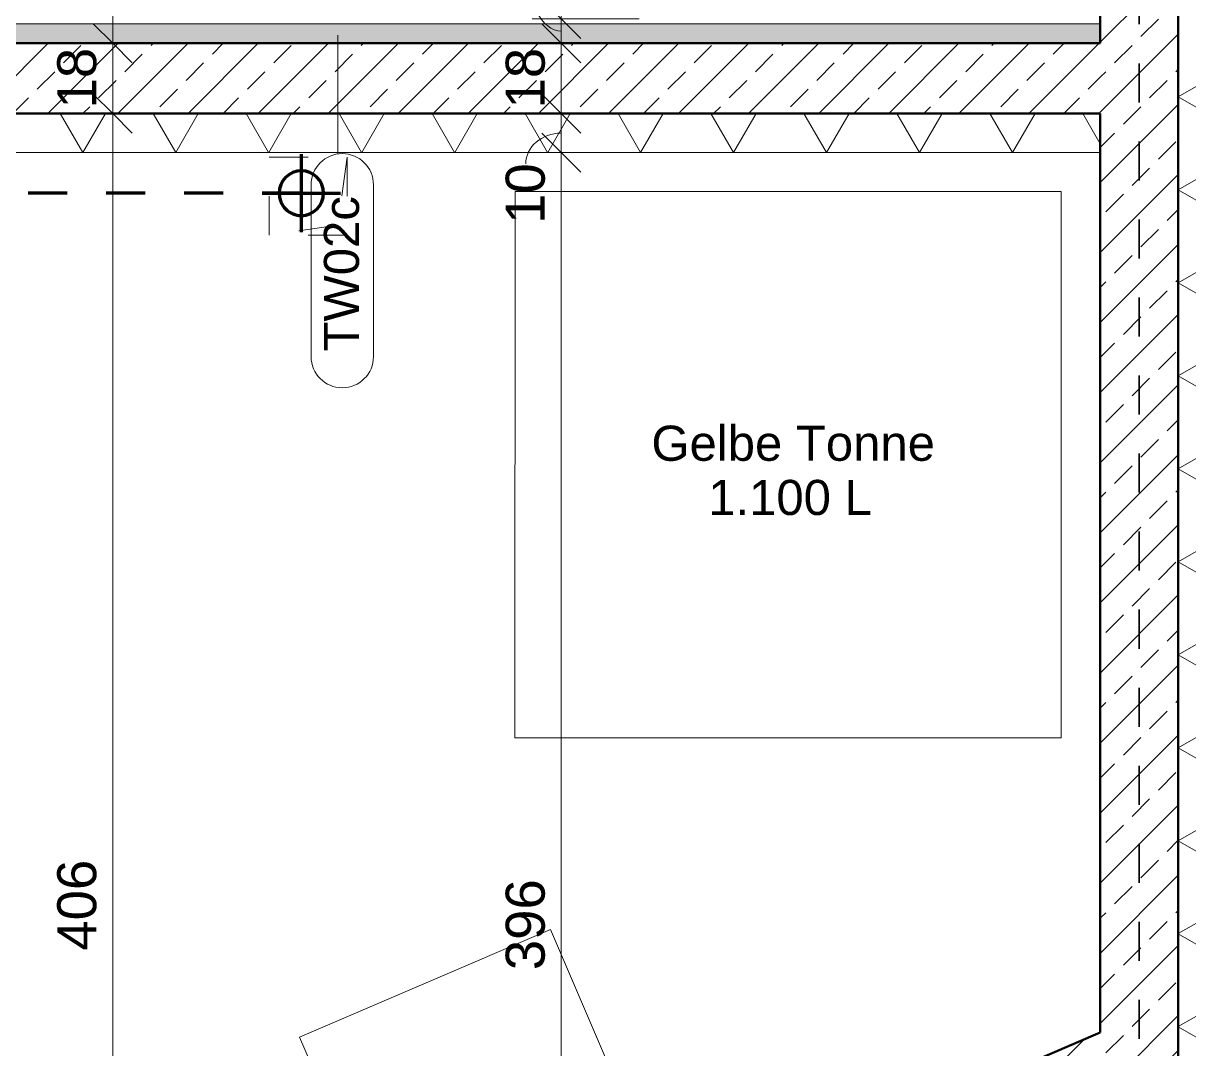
# Model space of a CAD drawing. Header units: metres. Extents: x -67.4 to -19.1, y 43.9 to 93.
# Drawn here: x -40.469 to -37.482, y 50.592 to 53.22 of the extents above; entities that cross this region are included whole.
import ezdxf

# ---------------------------------------------------------------- set-up
doc = ezdxf.new("R2010")
doc.units = ezdxf.units.M
for name, pattern in [('Strich Punkt', [0.015875, 0.00635, -0.004763, 0, -0.004763]), ('Strich Punkt Mittel', [0.015875, 0.00635, -0.004763, 0, -0.004763]), ('Verdeckt', [0.003, 0.002, -0.001])]:
    doc.linetypes.add(name, pattern=pattern)
for name, color, linetype, lineweight in [('A_2D', 7, 'Continuous', 13), ('A_Bemassung-50_', 4, 'Continuous', 9), ('A_Bemassung_', 4, 'Continuous', 9), ('A_Beschriftung_', 7, 'Continuous', 9), ('A_Durchbruch_Projektion', 8, 'Verdeckt', 5), ('A_Kanal_RW', 150, 'Strich Punkt', 100), ('A_Raeume_', 7, 'Continuous', 5), ('A_Raster_', 1, 'Continuous', 9), ('A_Sanitaer', 3, 'Continuous', 13), ('A_Waende', 7, 'Continuous', 13), ('P-PIPE', 3, 'Continuous', 5), ('P-PIPE-CNTR', 3, 'Continuous', 5), ('P-SANR-FIXT-IDEN_', 2, 'Continuous', 9)]:
    doc.layers.add(name, color=color, linetype=linetype, lineweight=lineweight)
doc.styles.add('Arial_2', font='arial.ttf', dxfattribs={"height": 0.09})
doc.styles.add('Arial_5', font='arial.ttf', dxfattribs={"height": 0.1})
doc.dimstyles.new('WGA-Bemaßung_1', dxfattribs={"dimscale": 0.3048, "dimtxt": 0.102026, "dimasz": 0.328084, "dimexe": 0.246063, "dimexo": 0.0625, "dimgap": 0.04101, "dimtad": 1, "dimdec": 1, "dimlfac": 100, "dimrnd": 0.5, "dimdsep": 46, "dimtxsty": 'Arial_5', "dimblk1": 'OBLIQUE', "dimblk2": 'OBLIQUE', "dimsah": 1, "dimcen": 0.09, "dimdle": 0.246063, "dimazin": 2, "dimtfac": 1, "dimtdec": 4, "dimtix": 1, "dimtmove": 1, "dimatfit": 3, "dimfxl": 0.656168, "dimfxlon": 1, "dimtvp": 1, "dimtolj": 1, "dimtzin": 0, "dimarcsym": 2})
doc.dimstyles.new('WGA-Bemaßung_4', dxfattribs={"dimscale": 0.3048, "dimtxt": 0.102026, "dimasz": 0.328084, "dimexe": 0.246063, "dimexo": 0.0625, "dimgap": 0.04101, "dimtad": 1, "dimdec": 1, "dimlfac": 100, "dimrnd": 0.5, "dimdsep": 46, "dimtxsty": 'Arial_5', "dimblk1": 'OBLIQUE', "dimblk2": 'OBLIQUE', "dimsah": 1, "dimcen": 0.09, "dimdle": 0.246063, "dimazin": 2, "dimtfac": 1, "dimtdec": 4, "dimtix": 1, "dimtmove": 0, "dimatfit": 3, "dimfxl": 0.656168, "dimfxlon": 1, "dimtvp": 1, "dimtolj": 1, "dimtzin": 0, "dimarcsym": 2})
pattern_1 = [(45, (0, 0), (-0.08980256, 0.08980256), []), (45, (0.0898, 0), (-0.08980256, 0.08980256), [0.0635, -0.03175])]

# ---------------------------------------------------------------- blocks, each defined once
blk = doc.blocks.new('Sani_Müllbehälter - 1100-V29-263_PP_00EG_BT2')
at = {"layer": 'A_Sanitaer'}
for p, q in [((1.4, 1.4), (0, 1.4)), ((0, 1.4), (0, 0)), ((1.4, 0), (1.4, 1.4)), ((0, 0), (1.4, 0))]:
    blk.add_line(p, q, dxfattribs=at)
blk = doc.blocks.new('Sani_Müllbehälter - 0240-V30-263_PP_00EG_BT2')
at = {"layer": 'A_Sanitaer'}
for p, q in [((0.7, 0.7), (0, 0.7)), ((0, 0.7), (0, 0)), ((0.7, 0), (0.7, 0.7)), ((0, 0), (0.7, 0))]:
    blk.add_line(p, q, dxfattribs=at)
blk = doc.blocks.new('Symbol_Schatten_Verdeckt_unten - Bodendurchbruch_Schatten_Verdeckt_unten-V117-263_PP_00EG_BT2')
at = {"layer": 'A_Durchbruch_Projektion'}
for p, q in [((-0.1, -0.1), (-0.1, 0.1)), ((-0.1, 0.1), (0.1, 0.1)), ((-0.075, 0.075), (0.1, 0.1)), ((0.1, 0.1), (0.1, -0.1)), ((-0.1, -0.1), (-0.075, 0.075)), ((0.1, -0.1), (-0.1, -0.1))]:
    blk.add_line(p, q, dxfattribs=at)
blk = doc.blocks.new('BS_Wand_Lollipop - links_unten-2026911-263_PP_00EG_BT2')
at = {"layer": 'A_Beschriftung_'}
for p, q in [((-0.00467, 0.001367), (-0.01347, 0.001367)), ((-0.003087, 0), (0.003, 0)), ((-0.00467, -0.001833), (-0.01347, -0.001833))]:
    blk.add_line(p, q, dxfattribs=at)
for centre, start, end in [((-0.01347, -0.000233), 90, 270), ((-0.00467, -0.000233), 270, 90)]:
    blk.add_arc(centre, 0.0016, start, end, dxfattribs=at)
blk = doc.blocks.new('DIMBLOCK371-263_PP_00EG_BT2')
at = {"layer": 'A_Bemassung-50_', "lineweight": 35, "transparency": 16777216}
for p, q in [((-39.0902, 57.2685), (-39.1402, 57.3185)), ((-39.0902, 57.2685), (-39.0402, 57.2185)), ((-39.0903, 53.231), (-39.1403, 53.281)), ((-39.0903, 53.231), (-39.0403, 53.181))]:
    blk.add_line(p, q, dxfattribs=at)
at = {"layer": 'A_Bemassung-50_', "transparency": 16777216}
for p, q in [((-39.0902, 57.2685), (-39.1652, 57.2685)), ((-39.0902, 57.2685), (-39.0903, 53.231)), ((-39.0902, 57.2685), (-38.8902, 57.2685)), ((-39.0903, 53.231), (-39.1653, 53.231)), ((-39.0903, 53.231), (-38.8903, 53.231))]:
    blk.add_line(p, q, dxfattribs=at)
at = {"layer": 'A_Bemassung-50_', "color": 0, "transparency": 16777216, "insert": (-39.2326, 55.0763), "char_height": 0.1, "width": 0.416266, "attachment_point": 1, "rotation": 90, "line_spacing_factor": 0.941778, "style": 'Arial_5'}
blk.add_mtext('403,5', dxfattribs=at)
blk = doc.blocks.new('_Oblique')
at = {"color": 0, "linetype": 'ByBlock', "lineweight": -2}
blk.add_line((-0.5, -0.5), (0.5, 0.5), dxfattribs=at)
blk = doc.blocks.new('DIMBLOCK372-263_PP_00EG_BT2')
at = {"layer": 'A_Bemassung-50_', "lineweight": 35, "transparency": 16777216}
for p, q in [((-39.0903, 53.231), (-39.1403, 53.281)), ((-39.0903, 53.231), (-39.0403, 53.181)), ((-39.0903, 53.1685), (-39.1403, 53.2185)), ((-39.0903, 53.1685), (-39.0403, 53.1185))]:
    blk.add_line(p, q, dxfattribs=at)
at = {"layer": 'A_Bemassung-50_', "transparency": 16777216}
for p, q in [((-39.0903, 53.231), (-39.1653, 53.231)), ((-39.0903, 53.231), (-39.0903, 53.1685)), ((-39.0903, 53.231), (-38.8903, 53.231)), ((-39.0903, 53.1685), (-39.1653, 53.1685)), ((-39.0903, 53.1685), (-38.8903, 53.1685))]:
    blk.add_line(p, q, dxfattribs=at)
blk.add_ellipse((-39.0903, 53.376), major_axis=(0, 0.1762), ratio=0.51627, start_param=1.570796, end_param=3.141593, dxfattribs=at)
at = {"layer": 'A_Bemassung-50_', "color": 0, "transparency": 16777216, "insert": (-39.2326, 53.376), "char_height": 0.1, "width": 0.231677, "attachment_point": 1, "rotation": 90, "line_spacing_factor": 0.941778, "style": 'Arial_5'}
blk.add_mtext('6,5', dxfattribs=at)
blk = doc.blocks.new('DIMBLOCK373-263_PP_00EG_BT2')
at = {"layer": 'A_Bemassung-50_', "lineweight": 35, "transparency": 16777216}
for p, q in [((-39.0903, 53.1685), (-39.1403, 53.2185)), ((-39.0903, 53.1685), (-39.0403, 53.1185)), ((-39.0903, 52.9885), (-39.1403, 53.0385)), ((-39.0903, 52.9885), (-39.0403, 52.9385))]:
    blk.add_line(p, q, dxfattribs=at)
at = {"layer": 'A_Bemassung-50_', "transparency": 16777216}
for p, q in [((-39.0903, 53.1685), (-39.1653, 53.1685)), ((-39.0903, 53.1685), (-39.0903, 52.9885)), ((-39.0903, 53.1685), (-38.8903, 53.1685)), ((-39.0903, 52.9885), (-39.1653, 52.9885)), ((-39.0903, 52.9885), (-38.8903, 52.9885))]:
    blk.add_line(p, q, dxfattribs=at)
at = {"layer": 'A_Bemassung-50_', "color": 0, "transparency": 16777216, "insert": (-39.2327, 53.0016), "char_height": 0.1, "width": 0.184588, "attachment_point": 1, "rotation": 90, "line_spacing_factor": 0.941778, "style": 'Arial_5'}
blk.add_mtext('18', dxfattribs=at)
blk = doc.blocks.new('DIMBLOCK374-263_PP_00EG_BT2')
at = {"layer": 'A_Bemassung-50_', "lineweight": 35, "transparency": 16777216}
for p, q in [((-39.0903, 52.9885), (-39.1403, 53.0385)), ((-39.0903, 52.9885), (-39.0403, 52.9385)), ((-39.0903, 52.8885), (-39.1403, 52.9385)), ((-39.0903, 52.8885), (-39.0403, 52.8385))]:
    blk.add_line(p, q, dxfattribs=at)
at = {"layer": 'A_Bemassung-50_', "transparency": 16777216}
for p, q in [((-39.0903, 52.9885), (-39.1653, 52.9885)), ((-39.0903, 52.9885), (-39.0903, 52.8885)), ((-39.0903, 52.9885), (-38.8903, 52.9885)), ((-39.0903, 52.8885), (-39.1653, 52.8885)), ((-39.0903, 52.8885), (-38.8903, 52.8885))]:
    blk.add_line(p, q, dxfattribs=at)
blk.add_ellipse((-39.0903, 52.8596), major_axis=(-0.091, 0), ratio=0.867079, start_param=4.712389, end_param=6.283185, dxfattribs=at)
at = {"layer": 'A_Bemassung-50_', "color": 0, "transparency": 16777216, "insert": (-39.2327, 52.7058), "char_height": 0.1, "width": 0.184588, "attachment_point": 1, "rotation": 90, "line_spacing_factor": 0.941778, "style": 'Arial_5'}
blk.add_mtext('10', dxfattribs=at)
blk = doc.blocks.new('DIMBLOCK375-263_PP_00EG_BT2')
at = {"layer": 'A_Bemassung-50_', "lineweight": 35, "transparency": 16777216}
for p, q in [((-39.0903, 52.8885), (-39.1403, 52.9385)), ((-39.0903, 52.8885), (-39.0403, 52.8385)), ((-39.0905, 48.9287), (-39.1405, 48.9788)), ((-39.0905, 48.9287), (-39.0405, 48.8787))]:
    blk.add_line(p, q, dxfattribs=at)
at = {"layer": 'A_Bemassung-50_', "transparency": 16777216}
for p, q in [((-39.0903, 52.8885), (-39.1653, 52.8885)), ((-39.0903, 52.8885), (-39.0905, 48.8537)), ((-39.0903, 52.8885), (-38.8903, 52.8885)), ((-39.0905, 48.9287), (-39.2905, 48.9288)), ((-39.0905, 48.9287), (-39.0155, 48.9287))]:
    blk.add_line(p, q, dxfattribs=at)
at = {"layer": 'A_Bemassung-50_', "color": 0, "transparency": 16777216, "insert": (-39.2327, 50.7933), "char_height": 0.1, "width": 0.276883, "attachment_point": 1, "rotation": 90, "line_spacing_factor": 0.941778, "style": 'Arial_5'}
blk.add_mtext('396', dxfattribs=at)
blk = doc.blocks.new('DIMBLOCK376-263_PP_00EG_BT2')
at = {"layer": 'A_Bemassung-50_', "lineweight": 35, "transparency": 16777216}
for p, q in [((-40.2398, 52.9885), (-40.2898, 53.0385)), ((-40.2398, 52.9885), (-40.1898, 52.9385)), ((-40.2399, 48.9288), (-40.2899, 48.9788)), ((-40.2399, 48.9288), (-40.1899, 48.8788))]:
    blk.add_line(p, q, dxfattribs=at)
at = {"layer": 'A_Bemassung-50_', "transparency": 16777216}
for p, q in [((-40.2398, 52.9885), (-40.4398, 52.9885)), ((-40.2399, 48.8538), (-40.2398, 52.9885)), ((-40.2398, 52.9885), (-40.1648, 52.9885)), ((-40.2399, 48.9288), (-40.4399, 48.9288)), ((-40.2399, 48.9288), (-40.1649, 48.9288))]:
    blk.add_line(p, q, dxfattribs=at)
at = {"layer": 'A_Bemassung-50_', "color": 0, "transparency": 16777216, "insert": (-40.3821, 50.8433), "char_height": 0.1, "width": 0.276883, "attachment_point": 1, "rotation": 90, "line_spacing_factor": 0.941778, "style": 'Arial_5'}
blk.add_mtext('406', dxfattribs=at)
blk = doc.blocks.new('DIMBLOCK377-263_PP_00EG_BT2')
at = {"layer": 'A_Bemassung-50_', "lineweight": 35, "transparency": 16777216}
for p, q in [((-40.2397, 53.1685), (-40.2897, 53.2185)), ((-40.2397, 53.1685), (-40.1897, 53.1185)), ((-40.2398, 52.9885), (-40.2898, 53.0385)), ((-40.2398, 52.9885), (-40.1898, 52.9385))]:
    blk.add_line(p, q, dxfattribs=at)
at = {"layer": 'A_Bemassung-50_', "transparency": 16777216}
for p, q in [((-40.2397, 53.1685), (-40.4397, 53.1685)), ((-40.2398, 52.9885), (-40.2397, 53.1685)), ((-40.2397, 53.1685), (-40.1647, 53.1685)), ((-40.2398, 52.9885), (-40.4398, 52.9885)), ((-40.2398, 52.9885), (-40.1648, 52.9885))]:
    blk.add_line(p, q, dxfattribs=at)
at = {"layer": 'A_Bemassung-50_', "color": 0, "transparency": 16777216, "insert": (-40.3821, 53.0016), "char_height": 0.1, "width": 0.184588, "attachment_point": 1, "rotation": 90, "line_spacing_factor": 0.941778, "style": 'Arial_5'}
blk.add_mtext('18', dxfattribs=at)
blk = doc.blocks.new('DIMBLOCK378-263_PP_00EG_BT2')
at = {"layer": 'A_Bemassung-50_', "lineweight": 35, "transparency": 16777216}
for p, q in [((-40.2395, 60.3685), (-40.2895, 60.4185)), ((-40.2395, 60.3685), (-40.1895, 60.3185)), ((-40.2397, 53.1685), (-40.2897, 53.2185)), ((-40.2397, 53.1685), (-40.1897, 53.1185))]:
    blk.add_line(p, q, dxfattribs=at)
at = {"layer": 'A_Bemassung-50_', "transparency": 16777216}
for p, q in [((-40.2395, 60.3685), (-40.4395, 60.3685)), ((-40.2397, 53.1685), (-40.2395, 60.3685)), ((-40.2395, 60.3685), (-40.1645, 60.3685)), ((-40.2397, 53.1685), (-40.4397, 53.1685)), ((-40.2397, 53.1685), (-40.1647, 53.1685))]:
    blk.add_line(p, q, dxfattribs=at)
at = {"layer": 'A_Bemassung-50_', "color": 0, "transparency": 16777216, "insert": (-40.382, 56.6532), "char_height": 0.1, "width": 0.276883, "attachment_point": 1, "rotation": 90, "line_spacing_factor": 0.941778, "style": 'Arial_5'}
blk.add_mtext('720', dxfattribs=at)

msp = doc.modelspace()

# ---------------------------------------------------------------- hatches: boundary and pattern name
at = {"layer": 'A_Waende', "lineweight": 5}
h = msp.add_hatch(dxfattribs=at)
h.set_pattern_fill('FP_4', color=250, angle=-157.36, style=0, pattern_type=2)
h.set_pattern_definition([(269.998, (-37.50822, 65.42298), (0.20637, -7.2e-06), []), (329.998, (-37.50822, 65.42298), (0.1031962, 0.1787267), []), (29.998, (-37.50822, 65.42298), (-0.1031788, 0.1787253), [])])
h.paths.add_polyline_path([(-37.5089, 50.3277), (-37.3489, 50.3964), (-37.3489, 53.5334), (-37.5088, 53.5334), (-37.5089, 50.3821)])
h.paths.add_polyline_path([(-37.3488, 55.1534), (-37.3488, 55.1535), (-37.3488, 57.6933), (-37.5087, 57.6933), (-37.5087, 55.1535), (-37.3489, 55.1534)])
h.paths.add_polyline_path([(-37.3487, 58.7433), (-37.3486, 60.6085), (-37.5086, 60.6085), (-37.5086, 58.7433), (-37.3488, 58.7433)])
h.paths.add_polyline_path([(-37.4747, 58.7433), (-37.4747, 58.7433), (-37.4603, 58.7433)])
h.paths.add_polyline_path([(-37.3486, 62.4685), (-37.3485, 63.386), (-37.5085, 63.386), (-37.508, 62.4686), (-37.3486, 62.4685)])
h.paths.add_polyline_path([(-37.3485, 67.4037), (-37.3485, 67.4037), (-37.4747, 67.4037)])
h.paths.add_polyline_path([(-37.3485, 64.436), (-37.3485, 67.4037), (-37.5084, 67.4037), (-37.508, 64.4361), (-37.3485, 64.436)])
h.paths.add_polyline_path([(-37.3484, 69.0237), (-37.3484, 70.2687), (-37.5083, 70.2687), (-37.508, 69.0237), (-37.3485, 69.0237)])
h.paths.add_polyline_path([(-37.3483, 71.3187), (-37.3483, 73.6624), (-37.5082, 73.6624), (-37.508, 71.3187), (-37.3483, 71.3187)])
h.paths.add_polyline_path([(-37.3482, 74.7124), (-37.3481, 76.9137), (-37.5081, 76.9137), (-37.508, 74.7124), (-37.3483, 74.7124)])
h.paths.add_polyline_path([(-37.3481, 77.9662), (-37.3481, 77.9662), (-37.3481, 79.0363), (-37.5081, 79.0363), (-37.508, 77.9662), (-37.3493, 77.9662)])
h.paths.add_polyline_path([(-37.3481, 80.0874), (-37.348, 80.0874), (-37.3481, 80.5188), (-37.508, 80.5188), (-37.508, 80.0874), (-37.3487, 80.0874)])
h = msp.add_hatch(dxfattribs=at)
h.set_pattern_fill('FP_3', color=250, style=0, pattern_type=2)
h.set_pattern_definition(pattern_1)
h.paths.add_polyline_path([(-37.7089, 50.6337), (-37.5089, 50.7195), (-37.5089, 53.4585), (-37.7088, 53.4585), (-37.7089, 50.7195)])
h.paths.add_polyline_path([(-37.5088, 55.2285), (-37.5088, 56.8035), (-37.7087, 56.8035), (-37.7087, 55.2285)])
h.paths.add_polyline_path([(-37.6087, 56.871), (-37.6944, 56.8924), (-37.6754, 56.8543), (-37.6587, 56.8585)])
h.paths.add_polyline_path([(-37.5087, 56.8035), (-37.5088, 56.9384), (-37.5717, 56.896), (-37.5088, 56.8959), (-37.6087, 56.871), (-37.5088, 56.846), (-37.5717, 56.846), (-37.5088, 56.8035)])
h.paths.add_polyline_path([(-37.7087, 56.8035), (-37.6828, 56.821), (-37.7087, 56.821)])
h.paths.add_polyline_path([(-37.6648, 56.8331), (-37.6458, 56.846), (-37.6712, 56.846)])
h.paths.add_polyline_path([(-37.7087, 56.9385), (-37.7087, 56.9208), (-37.6962, 56.896), (-37.6458, 56.896), (-37.7087, 56.9385)])
h.paths.add_polyline_path([(-37.5087, 56.9385), (-37.5088, 57.3184), (-37.7087, 57.3184), (-37.7087, 56.9385), (-37.5088, 56.9385)])
h = msp.add_hatch(dxfattribs=at)
h.set_pattern_fill('FP_55', color=250, angle=-112.36, style=0, pattern_type=2)
h.set_pattern_definition([(224.998, (-41.33762, 53.231215), (-0.1270123, -0.2539954), [0.02245, -0.15715]), (224.998, (-41.385505, 53.12007), (-0.1270123, -0.2539954), [0.02245, -0.15715]), (224.998, (-41.40132, 53.231465), (-0.1270123, -0.2539954), [0.02245, -0.15715]), (224.998, (-41.44827, 53.11994), (-0.1270123, -0.2539954), [0.02245, -0.15715]), (251.563, (-41.353936, 53.21522), (-0.1270184, -0.50799322), [0.0502, -0.35141]), (251.563, (-41.369258, 53.167456), (-0.1270184, -0.50799322), [0.0502, -0.35141]), (251.563, (-41.416705, 53.215087), (-0.1270184, -0.50799322), [0.0502, -0.35141]), (251.563, (-41.432952, 53.167705), (-0.1270184, -0.50799322), [0.0502, -0.35141]), (314.998, (-41.353195, 53.11976), (-0.1269946, 0.2540043), [0.02245, -0.15715]), (314.998, (-41.40132, 53.231465), (-0.1269946, 0.2540043), [0.02245, -0.15715]), (314.998, (-41.41689, 53.12001), (-0.1269946, 0.2540043), [0.02245, -0.15715]), (314.998, (-41.46409, 53.23133), (-0.1269946, 0.2540043), [0.02245, -0.15715]), (288.433, (-41.369258, 53.167456), (-0.12698295, 0.5080021), [0.0502, -0.35141]), (288.433, (-41.38532, 53.215153), (-0.12698295, 0.5080021), [0.0502, -0.35141]), (288.433, (-41.432952, 53.167705), (-0.12698295, 0.5080021), [0.0502, -0.35141]), (288.433, (-41.449015, 53.215402), (-0.12698295, 0.5080021), [0.0502, -0.35141])])
h.paths.add_polyline_path([(-37.7088, 53.1685), (-37.7088, 53.2185), (-44.9788, 53.2187), (-44.9788, 53.1687), (-37.7088, 53.1685)])
h = msp.add_hatch(dxfattribs=at)
h.set_pattern_fill('FP_3', color=250, style=0, pattern_type=2)
h.set_pattern_definition(pattern_1)
h.paths.add_polyline_path([(-37.7088, 52.9885), (-37.7088, 52.9887), (-37.7088, 53.1685), (-45.0288, 53.1687), (-45.0288, 52.9887), (-38.1325, 52.9885)])
h = msp.add_hatch(dxfattribs=at)
h.set_pattern_fill('FP_92', color=250, angle=-157.36, style=0, pattern_type=2)
h.set_pattern_definition([(359.998, (-41.50836, 52.88826), (7e-06, 0.20637), []), (59.998, (-41.50836, 52.88826), (-0.178718, 0.103191), []), (119.998, (-41.50836, 52.88826), (-0.178725, -0.103179), [])])
h.paths.add_polyline_path([(-37.7088, 52.8885), (-37.7088, 52.9885), (-45.3088, 52.9887), (-45.3088, 52.8887), (-38.1325, 52.8885)])
h = msp.add_hatch(dxfattribs=at)
h.set_pattern_fill('FP_3', color=250, style=0, pattern_type=2)
h.set_pattern_definition(pattern_1)
h.paths.add_polyline_path([(-41.6362, 48.7318), (-37.5089, 50.5018), (-37.5089, 50.7195), (-41.6841, 48.9288)])

# ---------------------------------------------------------------- linework, layer by layer
at = {"layer": 'A_Kanal_RW'}
msp.add_line((-39.7565, 52.7845), (-45.3565, 52.7845), dxfattribs=at)
at = {"layer": 'A_Raeume_', "flags": 128}
msp.add_lwpolyline([(-53.989, 48.0388), (-41.6841, 48.9288), (-37.7089, 50.6337), (-37.7088, 52.8885), (-45.3088, 52.8887), (-45.3088, 54.9286), (-46.6413, 54.9286), (-46.6413, 55.0286), (-48.518, 55.0287), (-50.7558, 55.0287), (-52.3038, 55.0288), (-52.3038, 54.5238), (-53.9888, 54.5238)], close=True, dxfattribs=at)
at = {"layer": 'A_Raster_', "linetype": 'Strich Punkt Mittel', "lineweight": 35}
msp.add_line((-37.6095, 49.0172), (-37.6083, 85.8699), dxfattribs=at)
at = {"layer": 'A_Waende', "color": 50, "lineweight": 50}
for p, q in [((-37.7088, 53.4585), (-37.7088, 53.1685)), ((-37.5088, 53.4585), (-37.5089, 50.5018)), ((-37.7088, 53.1685), (-45.0288, 53.1687)), ((-45.2088, 52.9887), (-37.7088, 52.9885)), ((-37.7088, 52.9885), (-37.7089, 50.6337)), ((-37.7089, 50.6337), (-41.6841, 48.9288))]:
    msp.add_line(p, q, dxfattribs=at)
at = {"layer": 'A_Waende'}
msp.add_line((-37.7088, 53.2185), (-44.9788, 53.2187), dxfattribs=at)
at = {"layer": 'A_Waende', "color": 250, "lineweight": 5}
msp.add_line((-45.3088, 52.8887), (-37.7088, 52.8885), dxfattribs=at)
at = {"layer": 'P-PIPE', "color": 150, "lineweight": 100}
for start, end in [(22.64, 112.64), (112.64, 202.64), (292.64, 22.64), (202.64, 292.64)]:
    msp.add_arc((-39.7565, 52.7845), 0.0571, start, end, dxfattribs=at)
at = {"layer": 'P-PIPE-CNTR', "color": 150, "lineweight": 100}
for p, q in [((-39.7565, 52.6845), (-39.7565, 52.8845)), ((-39.8565, 52.7845), (-39.6565, 52.7845))]:
    msp.add_line(p, q, dxfattribs=at)

# ---------------------------------------------------------------- block references
at = {"layer": 'A_2D', "rotation": 180}
msp.add_blockref('Symbol_Schatten_Verdeckt_unten - Bodendurchbruch_Schatten_Verdeckt_unten-V117-263_PP_00EG_BT2', (-39.7387, 52.7771), dxfattribs=at)
at = {"layer": 'A_Beschriftung_', "xscale": 49.99999999999998, "yscale": 49.99999999999998, "zscale": 49.99999999999998, "rotation": 89.99999999999991}
msp.add_blockref('BS_Wand_Lollipop - links_unten-2026911-263_PP_00EG_BT2', (-39.6633, 53.0393), dxfattribs=at)
at = {"layer": 'A_Sanitaer'}
for name, p, rotation in [('Sani_Müllbehälter - 1100-V29-263_PP_00EG_BT2', (-39.2089, 51.3885), 359.9982758785824), ('Sani_Müllbehälter - 0240-V30-263_PP_00EG_BT2', (-38.8418, 50.2544), 113.2131153368828)]:
    msp.add_blockref(name, p, dxfattribs=dict(at, rotation=rotation))

# ---------------------------------------------------------------- texts
at = {"layer": 'A_Beschriftung_', "insert": (-39.6987, 52.3787), "char_height": 0.09, "width": 0.489029, "attachment_point": 1, "rotation": 90, "style": 'Arial_2'}
msp.add_mtext('TW02c', dxfattribs=at)
at = {"layer": 'P-SANR-FIXT-IDEN_', "char_height": 0.09, "attachment_point": 1, "style": 'Arial_2'}
for s, insert, width in [('Gelbe Tonne', (-38.8593, 52.1887), 0.853797), ('1.100 L', (-38.7137, 52.0498), 0.501055)]:
    msp.add_mtext(s, dxfattribs=dict(at, insert=insert, width=width))

# ---------------------------------------------------------------- dimensions: what is measured, and where the dimension line sits
at = {"layer": 'A_Bemassung_'}
for base, p1, p2, angle, override, picture, middle in [((-40.2395, 60.3685), (-40.4397, 53.1685), (-40.4395, 60.3685), 89.9983, {"dimpost": '<>', "dimfxl": 7.199988}, 'DIMBLOCK378-263_PP_00EG_BT2', (-40.3032, 56.7685)), ((-39.09032, 53.231), (-38.8902, 57.26848), (-38.89032, 53.231), 89.99828, {"dimpost": '<>', "dimfxl": 4.037488}, 'DIMBLOCK371-263_PP_00EG_BT2', (-39.15386, 55.24975)), ((-40.2397, 53.1685), (-40.4398, 52.9885), (-40.4397, 53.1685), 89.9983, {"dimpost": '<>', "dimfxl": 0.18}, 'DIMBLOCK377-263_PP_00EG_BT2', (-40.3033, 53.0785)), ((-39.0903, 52.9885), (-38.8903, 53.1685), (-38.8903, 52.9885), 89.9983, {"dimpost": '<>', "dimfxl": 0.18}, 'DIMBLOCK373-263_PP_00EG_BT2', (-39.1539, 53.0785)), ((-40.2398, 52.9885), (-40.4399, 48.9288), (-40.4398, 52.9885), 89.9983, {"dimpost": '<>', "dimfxl": 4.059752}, 'DIMBLOCK376-263_PP_00EG_BT2', (-40.3034, 50.9587)), ((-39.0905, 48.9287), (-38.8903, 52.8885), (-39.2905, 48.9288), 89.9983, {"dimpost": '<>', "dimfxl": 3.979904}, 'DIMBLOCK375-263_PP_00EG_BT2', (-39.154, 50.9086))]:
    dim = msp.add_linear_dim(base=base, p1=p1, p2=p2, angle=angle, dimstyle='WGA-Bemaßung_4', override=override, dxfattribs=at)
    dim.commit()
    dim.dimension.update_dxf_attribs({"geometry": picture, "text_midpoint": middle})
for base, p1, p2, angle, override, picture, middle in [((-39.0903264927, 53.168501919), (-38.8903246121, 53.2309959006), (-38.8903264928, 53.1684959007), 89.9982758784, {"dimpost": '<>', "dimfxl": 0.0625}, 'DIMBLOCK372-263_PP_00EG_BT2', (-39.1659736449, 53.4918194025)), ((-39.0903, 52.8885), (-38.8903, 52.9885), (-38.8903, 52.8885), 89.9983, {"dimpost": '<>', "dimfxl": 0.1}, 'DIMBLOCK374-263_PP_00EG_BT2', (-39.166, 52.7981))]:
    dim = msp.add_linear_dim(base=base, p1=p1, p2=p2, angle=angle, dimstyle='WGA-Bemaßung_1', override=override, dxfattribs=at)
    dim.commit()
    dim.dimension.update_dxf_attribs({"geometry": picture, "text_midpoint": middle, "dimtype": 160, "text_rotation": 90})

doc.saveas('drawing.dxf')
